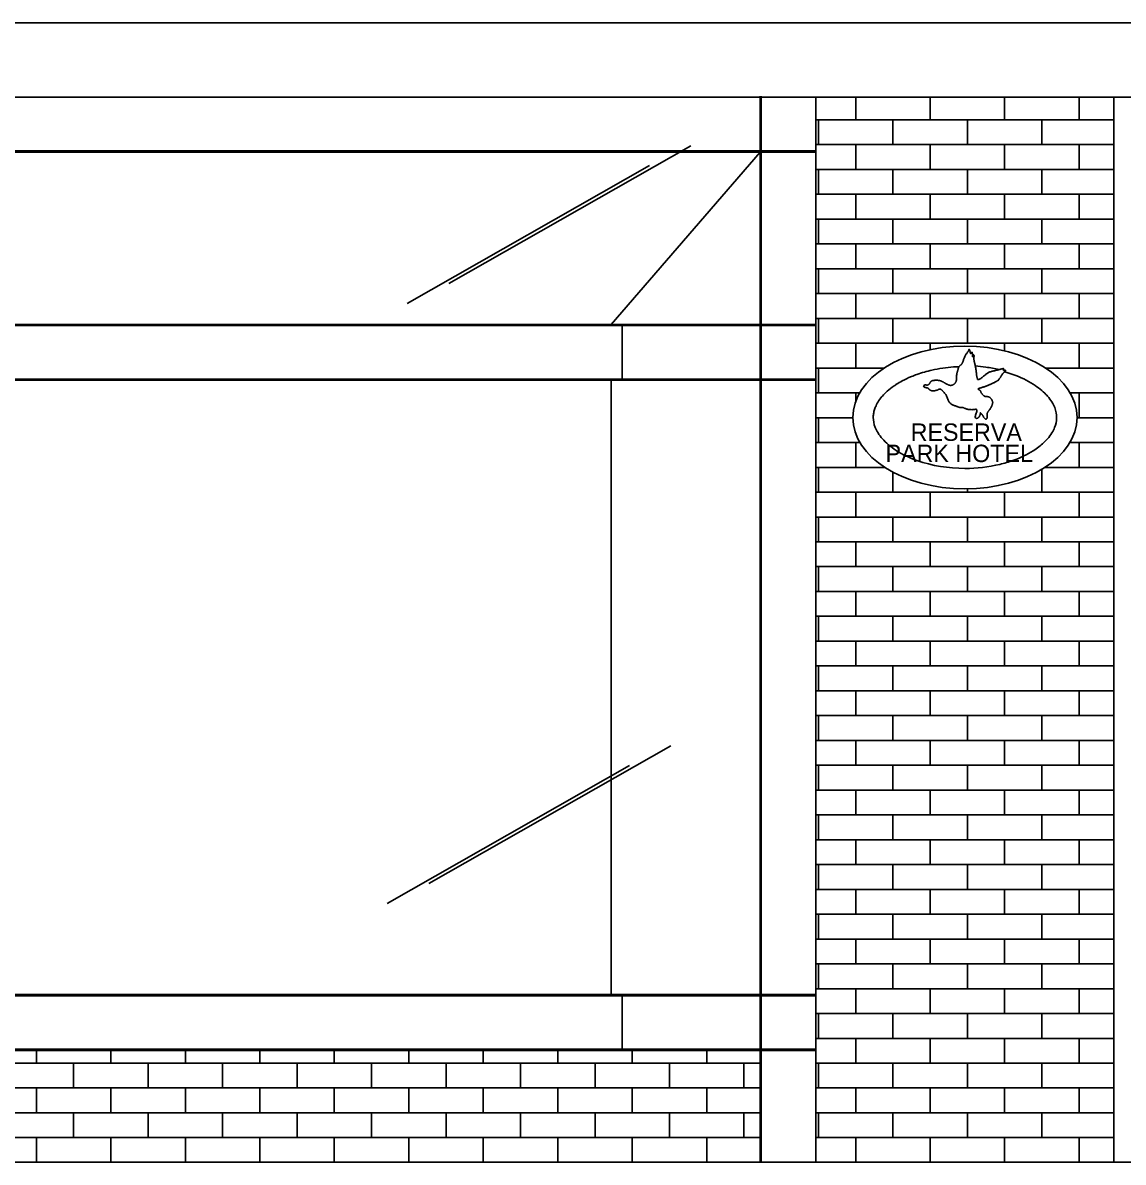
# Model space of a CAD drawing. Extents: x 1231 to 2855, y 3260 to 5268.
# Drawn here: x 1526.3 to 1821.8, y 3259.5 to 3565.5 of the extents above; entities that cross this region are included whole.
import ezdxf

# ---------------------------------------------------------------- set-up
doc = ezdxf.new("R2010")
doc.units = 0
doc.header["$LTSCALE"] = 20
doc.header["$MEASUREMENT"] = 0
for name, color, linetype in [('ACO', 2, 'CONTINUOUS'), ('COTAS', 4, 'CONTINUOUS'), ('MADEIRA', 1, 'CONTINUOUS'), ('PAREDE', 251, 'CONTINUOUS'), ('VIDRO', 3, 'CONTINUOUS')]:
    doc.layers.add(name, color=color, linetype=linetype)
doc.styles.add('ROMANTIC', font='rom_____.pfb')
pattern_1 = [(0, (0, 3252.779), (0, 6.6675), []), (90, (0, 3252.779), (-10, 6.6675), [6.6675, -6.6675])]

msp = doc.modelspace()

# ---------------------------------------------------------------- hatches: boundary and pattern name
at = {"layer": 'COTAS'}
h = msp.add_hatch(dxfattribs=at)
h.set_pattern_fill('AR-BRSTD', color=256, scale=2.5, style=0)
h.set_pattern_definition(pattern_1)
h.paths.add_polyline_path([(1739.34, 3259.54), (1819.34, 3259.54), (1819.34, 3545.54), (1739.34, 3545.54)])
edge = h.paths.add_edge_path(flags=16)
edge.add_ellipse((1779.34, 3459.54), major_axis=(-30.1, 0), ratio=0.636364, start_angle=0, end_angle=360)
h = msp.add_hatch(dxfattribs=at)
h.set_pattern_fill('AR-BRSTD', color=6, scale=2.5, style=0)
h.set_pattern_definition(pattern_1)
h.paths.add_polyline_path([(1369.34, 3259.52), (1724.34, 3259.52), (1724.34, 3289.54), (1369.34, 3289.54)])

# ---------------------------------------------------------------- linework, layer by layer
at = {"layer": 'ACO'}
for p, q in [((1354.34, 3545.54), (1739.04, 3545.54)), ((1724.34, 3545.84), (1724.34, 3259.52)), ((1724.64, 3545.84), (1724.64, 3259.52)), ((1354.34, 3531.14), (1739.04, 3531.14)), ((1354.34, 3530.84), (1739.04, 3530.84)), ((1739.34, 3484.54), (1354.34, 3484.54)), ((1739.34, 3484.24), (1354.34, 3484.24)), ((1687.34, 3484.54), (1687.34, 3469.54)), ((1739.34, 3469.84), (1354.34, 3469.84)), ((1739.34, 3469.54), (1354.34, 3469.54)), ((1354.34, 3304.54), (1739.34, 3304.54)), ((1354.34, 3304.24), (1739.34, 3304.24)), ((1687.34, 3304.54), (1687.34, 3289.94)), ((1354.34, 3289.84), (1739.34, 3289.84)), ((1354.34, 3289.54), (1739.34, 3289.54))]:
    msp.add_line(p, q, dxfattribs=at)
at = {"layer": 'MADEIRA', "color": 7}
for p, q in [((1230.85, 3565.54), (2854.79, 3565.54)), ((1230.85, 3545.54), (2854.79, 3545.54))]:
    msp.add_line(p, q, dxfattribs=at)
at = {"layer": 'MADEIRA', "color": 9}
msp.add_line((1230.85, 3259.54), (2854.79, 3259.54), dxfattribs=at)
at = {"layer": 'MADEIRA'}
msp.add_ellipse((1779.34, 3459.54), major_axis=(-30.1, 0), ratio=0.636364, dxfattribs=at)
at = {"layer": 'MADEIRA', "color": 3}
for points, knots in [([(1788.56, 3472.41), (1787.37, 3472.67), (1786.16, 3472.89), (1784.01, 3473.2), (1783.06, 3473.3), (1782.11, 3473.39)], [2.1816676, 2.1816676, 2.1816676, 2.1816676, 2.3712449, 2.3712449, 2.5174921, 2.5174921, 2.5174921, 2.5174921]), ([(1777.76, 3473.19), (1777.28, 3473.18), (1776.79, 3473.15), (1774.34, 3472.97), (1772.38, 3472.69), (1769.11, 3471.95), (1767.77, 3471.56), (1765.95, 3470.91), (1765.45, 3470.72), (1764.09, 3470.15), (1763.27, 3469.76), (1761.97, 3469.06), (1761.47, 3468.77), (1760.77, 3468.32), (1760.54, 3468.17), (1759.65, 3467.55), (1759.04, 3467.07), (1758.01, 3466.16), (1757.58, 3465.72), (1757.16, 3465.24), (1757.11, 3465.19), (1756.66, 3464.66), (1756.31, 3464.19), (1755.73, 3463.26), (1755.5, 3462.81), (1755.29, 3462.32), (1755.27, 3462.26), (1755.1, 3461.83), (1754.99, 3461.47), (1754.81, 3460.71), (1754.75, 3460.33), (1754.72, 3459.81), (1754.72, 3459.68), (1754.72, 3459.54), (1754.72, 3458.71), (1754.87, 3457.84), (1755.63, 3455.92), (1756.25, 3454.87), (1758.12, 3452.75), (1759.36, 3451.68), (1760.92, 3450.67), (1760.96, 3450.64), (1762.58, 3449.62), (1764.44, 3448.71), (1770.52, 3446.55), (1774.93, 3445.86), (1782.51, 3445.86), (1785.68, 3446.22), (1789.91, 3447.24), (1791.08, 3447.58), (1794.25, 3448.71), (1796.11, 3449.62), (1798.74, 3451.29), (1799.66, 3452), (1800.82, 3453.08), (1801.18, 3453.44), (1802.43, 3454.87), (1803.06, 3455.92), (1803.78, 3457.75), (1803.94, 3458.53), (1803.97, 3459.37), (1803.97, 3459.46), (1803.97, 3460.37), (1803.82, 3461.24), (1803.06, 3463.17), (1802.43, 3464.22), (1801.37, 3465.43), (1801.24, 3465.57), (1800.21, 3466.65), (1799.06, 3467.6), (1796.11, 3469.47), (1794.25, 3470.37), (1791.5, 3471.35), (1790.76, 3471.59), (1790.01, 3471.8)], [2.84674, 2.84674, 2.84674, 2.84674, 2.939977, 2.939977, 3.319131, 3.319131, 3.591363, 3.591363, 3.698286, 3.698286, 3.887863, 3.887863, 4.014277, 4.014277, 4.077441, 4.077441, 4.267018, 4.267018, 4.437192, 4.437192, 4.456595, 4.456595, 4.646173, 4.646173, 4.83575, 4.83575, 4.860106, 4.860106, 5.025327, 5.025327, 5.214904, 5.214904, 5.283021, 5.283021, 5.283021, 5.472598, 5.472598, 5.662176, 5.662176, 5.846887, 5.846887, 5.851753, 5.851753, 6.04133, 6.04133, 6.420485, 6.420485, 6.692716, 6.692716, 6.799639, 6.799639, 6.989217, 6.989217, 7.115631, 7.115631, 7.178794, 7.178794, 7.368371, 7.368371, 7.538545, 7.538545, 7.557949, 7.557949, 7.747526, 7.747526, 7.937103, 7.937103, 7.96146, 7.96146, 8.12668, 8.12668, 8.316258, 8.316258, 8.384374, 8.384374, 8.384374, 8.384374])]:
    msp.add_open_spline(points, degree=3, knots=knots, dxfattribs=at)
at = {"layer": 'PAREDE'}
for p, q in [((1739.34, 3545.54), (1739.34, 3259.54)), ((1819.34, 3545.54), (1819.34, 3259.54)), ((1354.34, 3289.54), (1739.34, 3289.54))]:
    msp.add_line(p, q, dxfattribs=at)
at = {"layer": 'VIDRO', "color": 124, "linetype": 'Continuous'}
for p, q in [((1640.72, 3495.5), (1705.75, 3532.48)), ((1629.58, 3490.19), (1694.62, 3527.17)), ((1635.34, 3334.36), (1700.37, 3371.34)), ((1624.21, 3329.05), (1689.24, 3366.03))]:
    msp.add_line(p, q, dxfattribs=at)
at = {"layer": 'VIDRO', "linetype": 'Continuous'}
for p, q in [((1724.34, 3530.84), (1684.34, 3484.54)), ((1684.34, 3469.54), (1684.34, 3304.54))]:
    msp.add_line(p, q, dxfattribs=at)
at = {"layer": 'VIDRO', "color": 1}
msp.add_lwpolyline([(1768.22, 3468), (1768.3, 3467.84), (1768.4, 3467.72), (1768.53, 3467.64), (1768.68, 3467.6), (1768.83, 3467.56), (1768.98, 3467.54), (1769.12, 3467.52), (1769.25, 3467.5), (1769.36, 3467.45), (1769.45, 3467.4), (1769.53, 3467.33), (1769.6, 3467.25), (1769.66, 3467.17), (1769.73, 3467.1), (1769.8, 3467.02), (1769.88, 3466.95), (1769.96, 3466.89), (1770.06, 3466.84), (1770.17, 3466.79), (1770.29, 3466.76), (1770.41, 3466.73), (1770.54, 3466.71), (1770.68, 3466.7), (1770.82, 3466.7), (1770.96, 3466.7), (1771.1, 3466.71), (1771.24, 3466.73), (1771.38, 3466.75), (1771.51, 3466.77), (1771.63, 3466.8), (1771.75, 3466.84), (1771.86, 3466.87), (1771.96, 3466.91), (1772.04, 3466.95), (1772.12, 3466.99), (1772.19, 3467.03), (1772.26, 3467.06), (1772.32, 3467.1), (1772.38, 3467.12), (1772.43, 3467.15), (1772.49, 3467.16), (1772.54, 3467.17), (1772.6, 3467.17), (1772.66, 3467.16), (1772.72, 3467.15), (1772.78, 3467.13), (1772.84, 3467.1), (1772.9, 3467.06), (1772.97, 3467.01), (1773.04, 3466.96), (1773.11, 3466.9), (1773.19, 3466.83), (1773.26, 3466.76), (1773.34, 3466.68), (1773.43, 3466.6), (1773.51, 3466.51), (1773.6, 3466.42), (1773.7, 3466.33), (1773.79, 3466.22), (1773.89, 3466.11), (1773.98, 3465.98), (1774.08, 3465.84), (1774.17, 3465.69), (1774.27, 3465.51), (1774.36, 3465.32), (1774.44, 3465.11), (1774.53, 3464.89), (1774.62, 3464.66), (1774.71, 3464.44), (1774.81, 3464.22), (1774.91, 3464.01), (1775.02, 3463.82), (1775.14, 3463.65), (1775.27, 3463.5), (1775.4, 3463.37), (1775.54, 3463.25), (1775.69, 3463.15), (1775.84, 3463.05), (1776, 3462.97), (1776.16, 3462.89), (1776.33, 3462.82), (1776.49, 3462.75), (1776.66, 3462.69), (1776.82, 3462.63), (1776.98, 3462.57), (1777.13, 3462.52), (1777.27, 3462.47), (1777.4, 3462.43), (1777.51, 3462.38), (1777.62, 3462.34), (1777.71, 3462.31), (1777.8, 3462.27), (1777.88, 3462.25), (1777.96, 3462.23), (1778.04, 3462.21), (1778.12, 3462.21), (1778.2, 3462.21), (1778.29, 3462.21), (1778.37, 3462.22), (1778.46, 3462.23), (1778.55, 3462.24), (1778.63, 3462.24), (1778.71, 3462.24), (1778.8, 3462.22), (1778.87, 3462.2), (1778.95, 3462.16), (1779.03, 3462.12), (1779.12, 3462.07), (1779.23, 3462.02), (1779.34, 3461.97), (1779.48, 3461.91), (1779.64, 3461.86), (1779.82, 3461.8), (1780.02, 3461.76), (1780.25, 3461.71), (1780.48, 3461.68), (1780.72, 3461.65), (1780.96, 3461.64), (1781.2, 3461.63), (1781.44, 3461.64), (1781.66, 3461.66), (1781.87, 3461.69), (1782.06, 3461.72), (1782.22, 3461.73), (1782.36, 3461.73), (1782.46, 3461.69), (1782.53, 3461.63), (1782.56, 3461.52), (1782.55, 3461.36), (1782.5, 3461.15), (1782.43, 3460.92), (1782.35, 3460.68), (1782.27, 3460.42), (1782.2, 3460.17), (1782.14, 3459.95), (1782.11, 3459.74), (1782.12, 3459.58), (1782.16, 3459.46), (1782.23, 3459.37), (1782.32, 3459.32), (1782.43, 3459.3), (1782.55, 3459.3), (1782.67, 3459.33), (1782.78, 3459.38), (1782.89, 3459.45), (1782.99, 3459.54), (1783.08, 3459.63), (1783.16, 3459.74), (1783.23, 3459.85), (1783.29, 3459.97), (1783.35, 3460.08), (1783.39, 3460.18), (1783.42, 3460.28), (1783.45, 3460.37), (1783.46, 3460.45), (1783.47, 3460.52), (1783.48, 3460.59), (1783.48, 3460.64), (1783.48, 3460.69), (1783.48, 3460.72), (1783.47, 3460.75), (1783.47, 3460.77), (1783.48, 3460.79), (1783.48, 3460.79), (1783.49, 3460.79), (1783.51, 3460.77), (1783.53, 3460.75), (1783.56, 3460.73), (1783.59, 3460.69), (1783.64, 3460.64), (1783.69, 3460.59), (1783.74, 3460.53), (1783.8, 3460.47), (1783.86, 3460.39), (1783.93, 3460.31), (1783.99, 3460.23), (1784.06, 3460.14), (1784.12, 3460.04), (1784.19, 3459.95), (1784.25, 3459.85), (1784.31, 3459.75), (1784.37, 3459.66), (1784.43, 3459.57), (1784.49, 3459.48), (1784.54, 3459.41), (1784.6, 3459.34), (1784.65, 3459.28), (1784.7, 3459.23), (1784.75, 3459.19), (1784.79, 3459.16), (1784.84, 3459.13), (1784.89, 3459.11), (1784.93, 3459.1), (1784.98, 3459.1), (1785.03, 3459.11), (1785.07, 3459.12), (1785.11, 3459.14), (1785.15, 3459.17), (1785.18, 3459.21), (1785.21, 3459.25), (1785.24, 3459.3), (1785.26, 3459.35), (1785.27, 3459.42), (1785.29, 3459.49), (1785.3, 3459.56), (1785.3, 3459.64), (1785.3, 3459.72), (1785.3, 3459.81), (1785.29, 3459.9), (1785.28, 3459.99), (1785.28, 3460.08), (1785.27, 3460.18), (1785.27, 3460.28), (1785.27, 3460.37), (1785.28, 3460.47), (1785.3, 3460.56), (1785.33, 3460.66), (1785.36, 3460.75), (1785.41, 3460.84), (1785.46, 3460.93), (1785.52, 3461.02), (1785.58, 3461.11), (1785.65, 3461.2), (1785.72, 3461.3), (1785.79, 3461.4), (1785.86, 3461.5), (1785.93, 3461.61), (1786.01, 3461.71), (1786.08, 3461.82), (1786.15, 3461.94), (1786.22, 3462.05), (1786.29, 3462.17), (1786.36, 3462.28), (1786.43, 3462.4), (1786.49, 3462.52), (1786.55, 3462.64), (1786.61, 3462.76), (1786.66, 3462.88), (1786.7, 3462.99), (1786.74, 3463.11), (1786.77, 3463.23), (1786.79, 3463.34), (1786.8, 3463.45), (1786.8, 3463.57), (1786.79, 3463.68), (1786.77, 3463.79), (1786.74, 3463.91), (1786.7, 3464.02), (1786.64, 3464.13), (1786.58, 3464.24), (1786.51, 3464.35), (1786.44, 3464.45), (1786.37, 3464.55), (1786.3, 3464.63), (1786.23, 3464.71), (1786.18, 3464.77), (1786.14, 3464.82), (1786.1, 3464.86), (1786.08, 3464.89), (1786.05, 3464.91), (1786.03, 3464.93), (1786, 3464.94), (1785.97, 3464.96), (1785.93, 3464.97), (1785.87, 3464.99), (1785.81, 3465.02), (1785.74, 3465.04), (1785.67, 3465.07), (1785.58, 3465.09), (1785.5, 3465.12), (1785.41, 3465.13), (1785.33, 3465.15), (1785.25, 3465.15), (1785.17, 3465.16), (1785.08, 3465.16), (1785, 3465.16), (1784.92, 3465.17), (1784.83, 3465.19), (1784.74, 3465.21), (1784.64, 3465.26), (1784.54, 3465.32), (1784.43, 3465.39), (1784.32, 3465.47), (1784.21, 3465.56), (1784.11, 3465.66), (1784.01, 3465.76), (1783.93, 3465.86), (1783.85, 3465.96), (1783.79, 3466.04), (1783.74, 3466.13), (1783.7, 3466.2), (1783.67, 3466.28), (1783.65, 3466.34), (1783.63, 3466.41), (1783.6, 3466.47), (1783.58, 3466.53), (1783.56, 3466.58), (1783.53, 3466.63), (1783.5, 3466.68), (1783.46, 3466.73), (1783.41, 3466.78), (1783.36, 3466.82), (1783.31, 3466.87), (1783.25, 3466.91), (1783.18, 3466.95), (1783.11, 3466.99), (1783.04, 3467.03), (1782.98, 3467.07), (1782.92, 3467.11), (1782.89, 3467.15), (1782.87, 3467.18), (1782.87, 3467.22), (1782.91, 3467.26), (1782.96, 3467.3), (1783.04, 3467.33), (1783.15, 3467.37), (1783.27, 3467.41), (1783.4, 3467.45), (1783.55, 3467.5), (1783.71, 3467.54), (1783.87, 3467.59), (1784.05, 3467.64), (1784.22, 3467.69), (1784.4, 3467.75), (1784.58, 3467.8), (1784.76, 3467.86), (1784.93, 3467.92), (1785.1, 3467.98), (1785.26, 3468.04), (1785.41, 3468.1), (1785.56, 3468.16), (1785.7, 3468.23), (1785.84, 3468.29), (1785.98, 3468.36), (1786.12, 3468.42), (1786.26, 3468.49), (1786.4, 3468.55), (1786.54, 3468.62), (1786.68, 3468.68), (1786.83, 3468.75), (1786.97, 3468.81), (1787.11, 3468.88), (1787.25, 3468.94), (1787.39, 3469.01), (1787.52, 3469.07), (1787.65, 3469.14), (1787.77, 3469.21), (1787.89, 3469.28), (1788.01, 3469.35), (1788.12, 3469.43), (1788.22, 3469.51), (1788.32, 3469.59), (1788.41, 3469.68), (1788.49, 3469.78), (1788.57, 3469.88), (1788.65, 3469.99), (1788.72, 3470.1), (1788.79, 3470.21), (1788.86, 3470.32), (1788.93, 3470.44), (1789, 3470.55), (1789.07, 3470.67), (1789.14, 3470.79), (1789.22, 3470.9), (1789.29, 3471.01), (1789.37, 3471.12), (1789.44, 3471.22), (1789.52, 3471.32), (1789.6, 3471.41), (1789.68, 3471.49), (1789.76, 3471.57), (1789.83, 3471.64), (1789.9, 3471.71), (1789.97, 3471.77), (1790.03, 3471.82), (1790.09, 3471.88), (1790.14, 3471.93), (1790.18, 3471.97), (1790.21, 3472.01), (1790.23, 3472.05), (1790.25, 3472.09), (1790.26, 3472.12), (1790.26, 3472.15), (1790.26, 3472.17), (1790.24, 3472.2), (1790.23, 3472.21), (1790.2, 3472.23), (1790.17, 3472.24), (1790.14, 3472.24), (1790.1, 3472.25), (1790.05, 3472.24), (1790.01, 3472.24), (1789.96, 3472.23), (1789.91, 3472.21), (1789.87, 3472.2), (1789.82, 3472.19), (1789.78, 3472.18), (1789.75, 3472.19), (1789.73, 3472.2), (1789.71, 3472.22), (1789.71, 3472.26), (1789.71, 3472.31), (1789.72, 3472.37), (1789.73, 3472.43), (1789.73, 3472.49), (1789.73, 3472.55), (1789.72, 3472.6), (1789.7, 3472.63), (1789.66, 3472.65), (1789.6, 3472.66), (1789.52, 3472.65), (1789.43, 3472.64), (1789.32, 3472.61), (1789.2, 3472.58), (1789.06, 3472.54), (1788.91, 3472.49), (1788.74, 3472.45), (1788.56, 3472.41), (1788.37, 3472.36), (1788.17, 3472.31), (1787.96, 3472.26), (1787.75, 3472.22), (1787.53, 3472.17), (1787.31, 3472.11), (1787.09, 3472.06), (1786.87, 3472.01), (1786.66, 3471.96), (1786.45, 3471.9), (1786.25, 3471.84), (1786.06, 3471.77), (1785.88, 3471.7), (1785.71, 3471.63), (1785.56, 3471.54), (1785.41, 3471.45), (1785.27, 3471.36), (1785.14, 3471.25), (1785, 3471.14), (1784.85, 3471.02), (1784.7, 3470.9), (1784.54, 3470.76), (1784.36, 3470.62), (1784.17, 3470.47), (1783.97, 3470.32), (1783.77, 3470.18), (1783.58, 3470.05), (1783.41, 3469.93), (1783.24, 3469.84), (1783.11, 3469.76), (1783, 3469.72), (1782.91, 3469.7), (1782.84, 3469.7), (1782.8, 3469.73), (1782.76, 3469.77), (1782.73, 3469.83), (1782.71, 3469.9), (1782.69, 3469.98), (1782.66, 3470.06), (1782.64, 3470.16), (1782.61, 3470.26), (1782.58, 3470.36), (1782.55, 3470.47), (1782.52, 3470.59), (1782.5, 3470.71), (1782.48, 3470.83), (1782.46, 3470.96), (1782.45, 3471.09), (1782.44, 3471.23), (1782.42, 3471.37), (1782.41, 3471.52), (1782.4, 3471.68), (1782.38, 3471.85), (1782.36, 3472.03), (1782.34, 3472.21), (1782.31, 3472.41), (1782.27, 3472.61), (1782.23, 3472.82), (1782.19, 3473.03), (1782.15, 3473.24), (1782.1, 3473.45), (1782.05, 3473.65), (1782.01, 3473.85), (1781.96, 3474.05), (1781.92, 3474.24), (1781.88, 3474.42), (1781.84, 3474.59), (1781.81, 3474.75), (1781.78, 3474.89), (1781.76, 3475.02), (1781.74, 3475.13), (1781.73, 3475.23), (1781.73, 3475.32), (1781.73, 3475.4), (1781.73, 3475.47), (1781.74, 3475.55), (1781.75, 3475.62), (1781.76, 3475.69), (1781.76, 3475.77), (1781.77, 3475.84), (1781.78, 3475.92), (1781.78, 3476), (1781.79, 3476.08), (1781.78, 3476.15), (1781.78, 3476.21), (1781.77, 3476.26), (1781.75, 3476.3), (1781.73, 3476.33), (1781.7, 3476.35), (1781.67, 3476.35), (1781.64, 3476.34), (1781.61, 3476.32), (1781.58, 3476.28), (1781.54, 3476.24), (1781.51, 3476.17), (1781.48, 3476.1), (1781.45, 3476.03), (1781.43, 3475.96), (1781.4, 3475.9), (1781.38, 3475.85), (1781.37, 3475.83), (1781.36, 3475.83), (1781.35, 3475.85), (1781.35, 3475.91), (1781.35, 3475.99), (1781.35, 3476.08), (1781.35, 3476.19), (1781.35, 3476.31), (1781.35, 3476.44), (1781.34, 3476.56), (1781.34, 3476.68), (1781.33, 3476.79), (1781.32, 3476.89), (1781.3, 3476.97), (1781.28, 3477.04), (1781.25, 3477.09), (1781.23, 3477.11), (1781.2, 3477.1), (1781.16, 3477.07), (1781.12, 3477.02), (1781.09, 3476.95), (1781.05, 3476.87), (1781.01, 3476.8), (1780.97, 3476.74), (1780.93, 3476.69), (1780.9, 3476.67), (1780.87, 3476.68), (1780.84, 3476.72), (1780.81, 3476.78), (1780.79, 3476.87), (1780.77, 3476.96), (1780.75, 3477.06), (1780.73, 3477.17), (1780.71, 3477.27), (1780.69, 3477.36), (1780.67, 3477.45), (1780.66, 3477.52), (1780.64, 3477.59), (1780.62, 3477.65), (1780.6, 3477.71), (1780.58, 3477.75), (1780.56, 3477.79), (1780.54, 3477.82), (1780.52, 3477.84), (1780.51, 3477.85), (1780.49, 3477.85), (1780.47, 3477.85), (1780.46, 3477.84), (1780.44, 3477.82), (1780.43, 3477.8), (1780.41, 3477.77), (1780.4, 3477.73), (1780.38, 3477.68), (1780.36, 3477.62), (1780.33, 3477.56), (1780.29, 3477.48), (1780.24, 3477.39), (1780.18, 3477.29), (1780.11, 3477.17), (1780.02, 3477.04), (1779.92, 3476.91), (1779.82, 3476.76), (1779.71, 3476.6), (1779.61, 3476.43), (1779.5, 3476.25), (1779.4, 3476.07), (1779.31, 3475.88), (1779.22, 3475.68), (1779.14, 3475.49), (1779.07, 3475.29), (1779, 3475.1), (1778.94, 3474.92), (1778.88, 3474.75), (1778.83, 3474.59), (1778.78, 3474.45), (1778.73, 3474.32), (1778.68, 3474.2), (1778.63, 3474.09), (1778.58, 3474), (1778.52, 3473.91), (1778.46, 3473.84), (1778.4, 3473.77), (1778.33, 3473.7), (1778.25, 3473.64), (1778.17, 3473.59), (1778.09, 3473.53), (1778.01, 3473.47), (1777.94, 3473.4), (1777.86, 3473.33), (1777.8, 3473.25), (1777.74, 3473.16), (1777.69, 3473.06), (1777.64, 3472.95), (1777.6, 3472.84), (1777.56, 3472.72), (1777.53, 3472.59), (1777.49, 3472.45), (1777.45, 3472.32), (1777.4, 3472.18), (1777.36, 3472.03), (1777.31, 3471.88), (1777.27, 3471.72), (1777.22, 3471.56), (1777.19, 3471.4), (1777.15, 3471.22), (1777.13, 3471.04), (1777.11, 3470.85), (1777.1, 3470.66), (1777.09, 3470.46), (1777.09, 3470.26), (1777.08, 3470.07), (1777.08, 3469.89), (1777.07, 3469.72), (1777.05, 3469.56), (1777.03, 3469.42), (1777, 3469.29), (1776.97, 3469.17), (1776.93, 3469.07), (1776.88, 3468.98), (1776.82, 3468.89), (1776.76, 3468.81), (1776.7, 3468.74), (1776.62, 3468.66), (1776.55, 3468.59), (1776.46, 3468.52), (1776.38, 3468.46), (1776.29, 3468.4), (1776.2, 3468.35), (1776.11, 3468.3), (1776.01, 3468.26), (1775.92, 3468.23), (1775.83, 3468.2), (1775.73, 3468.18), (1775.64, 3468.17), (1775.54, 3468.16), (1775.45, 3468.17), (1775.35, 3468.17), (1775.25, 3468.19), (1775.16, 3468.21), (1775.06, 3468.24), (1774.96, 3468.27), (1774.85, 3468.31), (1774.75, 3468.36), (1774.65, 3468.41), (1774.55, 3468.46), (1774.45, 3468.51), (1774.34, 3468.57), (1774.24, 3468.63), (1774.14, 3468.69), (1774.03, 3468.75), (1773.92, 3468.81), (1773.81, 3468.88), (1773.7, 3468.94), (1773.59, 3469.01), (1773.47, 3469.07), (1773.35, 3469.14), (1773.22, 3469.2), (1773.1, 3469.26), (1772.97, 3469.31), (1772.84, 3469.36), (1772.71, 3469.41), (1772.58, 3469.45), (1772.44, 3469.47), (1772.31, 3469.5), (1772.17, 3469.51), (1772.04, 3469.52), (1771.9, 3469.53), (1771.77, 3469.53), (1771.63, 3469.53), (1771.5, 3469.53), (1771.36, 3469.52), (1771.22, 3469.52), (1771.09, 3469.51), (1770.96, 3469.49), (1770.83, 3469.48), (1770.71, 3469.46), (1770.61, 3469.43), (1770.51, 3469.39), (1770.42, 3469.35), (1770.34, 3469.31), (1770.27, 3469.26), (1770.21, 3469.2), (1770.16, 3469.14), (1770.11, 3469.08), (1770.07, 3469.01), (1770.03, 3468.95), (1769.99, 3468.89), (1769.95, 3468.82), (1769.91, 3468.76), (1769.87, 3468.7), (1769.83, 3468.64), (1769.79, 3468.58), (1769.74, 3468.53), (1769.69, 3468.47), (1769.63, 3468.42), (1769.57, 3468.38), (1769.5, 3468.34), (1769.43, 3468.3), (1769.36, 3468.27), (1769.28, 3468.25), (1769.19, 3468.24), (1769.11, 3468.25), (1769.01, 3468.26), (1768.91, 3468.28), (1768.81, 3468.29), (1768.7, 3468.29), (1768.59, 3468.27), (1768.47, 3468.22), (1768.35, 3468.13), (1768.22, 3468)], dxfattribs=at)

# ---------------------------------------------------------------- texts
at = {"layer": 'VIDRO', "color": 1, "style": 'ROMANTIC'}
for s, p in [('RESERVA', (1764.77, 3453.26)), ('PARK HOTEL', (1758.03, 3447.56))]:
    msp.add_text(s, height=4.672, dxfattribs=at).set_placement(p)

doc.saveas('drawing.dxf')
